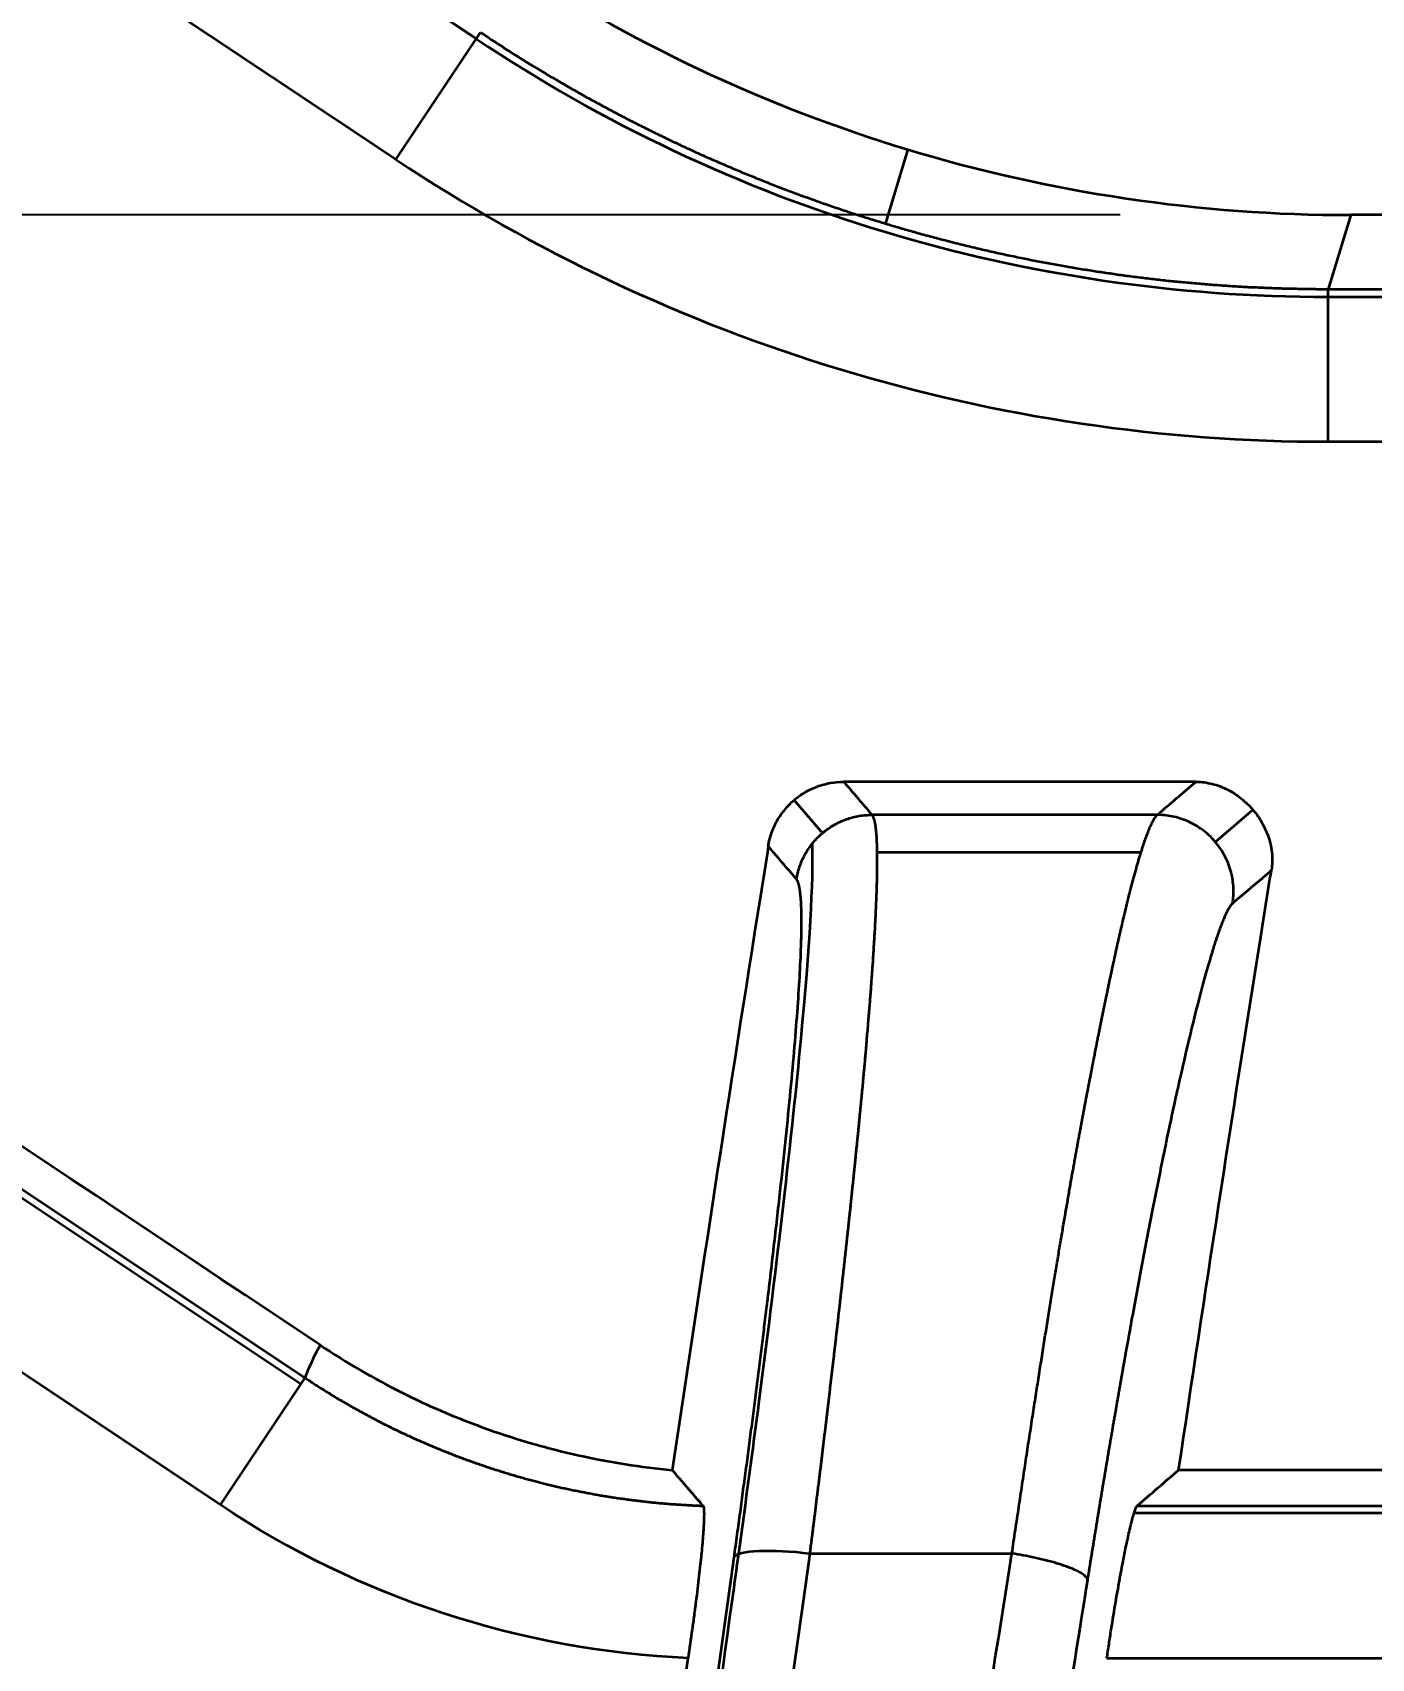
# Model space of a CAD drawing. Header units: millimetres. Extents: x 2599 to 3244, y 1330 to 1895.
# Drawn here: x 2728.3 to 2737.01, y 1638.23 to 1648.81 of the extents above; entities that cross this region are included whole.
import ezdxf

# ---------------------------------------------------------------- set-up
doc = ezdxf.new("R2010")
doc.units = ezdxf.units.MM
doc.layers.add('1', color=7, linetype='Continuous', true_color=0xffffff)
doc.layers.add('dim', color=82, linetype='Continuous', lineweight=9)
doc.styles.get("Standard").update_dxf_attribs({"font": 'arial.ttf'})
doc.dimstyles.new('Standard-3', dxfattribs={"dimscale": 3, "dimtxt": 0.18, "dimasz": 0.18, "dimexe": 0.18, "dimexo": 0.0625, "dimgap": 0.09, "dimtad": 0, "dimtoh": 1, "dimzin": 0, "dimdsep": 46, "dimtxsty": 'Standard', "dimcen": 0.09, "dimadec": 0, "dimazin": 0, "dimtfac": 1, "dimtofl": 0, "dimtmove": 0, "dimatfit": 3, "dimfxl": 0, "dimtolj": 1, "dimtzin": 0, "dimarcsym": 0})

# ---------------------------------------------------------------- blocks, each defined once
blk = doc.blocks.new('*D25')
at = {"layer": 'Defpoints', "color": 0, "transparency": 16777216}
for p in [(2736.871, 1647.626), (2634.209, 1483.442), (2736.871, 1483.442)]:
    blk.add_point(p, dxfattribs=at)
at = {"layer": 'dim', "color": 0, "lineweight": -2, "transparency": 16777216}
for p, q in [((2735.372, 1647.626), (2632.71, 1647.626)), ((2634.209, 1641.626), (2634.209, 1582.256)), ((2634.209, 1489.442), (2634.209, 1548.812)), ((2735.372, 1483.442), (2632.71, 1483.442))]:
    blk.add_line(p, q, dxfattribs=at)
at = {"layer": 'dim', "color": 0, "transparency": 16777216}
for points in [[(2633.209, 1641.626), (2635.209, 1641.626), (2634.209, 1647.626)], [(2633.209, 1489.442), (2635.209, 1489.442), (2634.209, 1483.442)]]:
    blk.add_solid(points, dxfattribs=at)
at = {"layer": 'dim', "color": 0, "transparency": 16777216, "insert": (2634.209, 1565.534), "char_height": 7.5, "attachment_point": 5, "rotation": 90, "bg_fill": 3, "box_fill_scale": 1.1, "bg_fill_color": 256, "bg_fill_true_color": 13158600, "bg_fill_transparency": 0}
blk.add_mtext('\\A1;164.18', dxfattribs=at)
blk = doc.blocks.new('*D15')
at = {"layer": 'Defpoints', "color": 0, "transparency": 16777216}
for p in [(2669.184, 1666.958), (3057.245, 1585.113), (2669.184, 1564.792)]:
    blk.add_point(p, dxfattribs=at)
at = {"layer": 'dim', "color": 0, "lineweight": -2, "transparency": 16777216}
for p, q in [((2669.184, 1566.292), (2669.184, 1668.457)), ((3057.245, 1586.612), (3057.245, 1668.457)), ((2675.184, 1666.958), (2846.152, 1666.958)), ((3051.245, 1666.958), (2880.276, 1666.958))]:
    blk.add_line(p, q, dxfattribs=at)
at = {"layer": 'dim', "color": 0, "transparency": 16777216}
for points in [[(2675.184, 1667.958), (2675.184, 1665.958), (2669.184, 1666.958)], [(3051.245, 1667.958), (3051.245, 1665.958), (3057.245, 1666.958)]]:
    blk.add_solid(points, dxfattribs=at)
at = {"layer": 'dim', "color": 0, "transparency": 16777216, "insert": (2863.214, 1666.958), "char_height": 7.5, "attachment_point": 5, "bg_fill": 3, "box_fill_scale": 1.1, "bg_fill_color": 256, "bg_fill_true_color": 13158600, "bg_fill_transparency": 0}
blk.add_mtext('\\A1;388.06', dxfattribs=at)

msp = doc.modelspace()

# ---------------------------------------------------------------- linework, layer by layer
at = {"layer": '1', "color": 7, "linetype": 'Continuous', "lineweight": 35}
for p, q in [((2731.186, 1648.772), (2721.267, 1655.384)), ((2730.662, 1647.986), (2720.743, 1654.598)), ((2730.662, 1647.986), (2731.213, 1648.813)), ((2733.992, 1648.053), (2733.846, 1647.573)), ((2736.871, 1647.626), (2736.725, 1647.144)), ((2904.982, 1647.626), (2736.871, 1647.626)), ((2736.725, 1647.144), (2741.099, 1647.144)), ((2736.725, 1646.15), (2736.725, 1647.144)), ((2736.725, 1647.094), (2741.113, 1647.094)), ((2719.857, 1646.87), (2730.072, 1640.06)), ((2730.045, 1640.018), (2719.83, 1646.828)), ((2741.149, 1646.15), (2736.725, 1646.15)), ((2729.521, 1639.233), (2719.306, 1646.043)), ((2735.865, 1643.938), (2733.574, 1643.938)), ((2733.252, 1643.819), (2733.436, 1643.604)), ((2735.991, 1643.547), (2736.235, 1643.755)), ((2733.79, 1643.481), (2735.509, 1643.481)), ((2729.521, 1639.233), (2730.072, 1640.06)), ((2741.149, 1639.46), (2735.752, 1639.46)), ((2741.395, 1639.179), (2735.461, 1639.179)), ((2735.483, 1639.228), (2741.381, 1639.228)), ((2741.43, 1638.234), (2735.285, 1638.234))]:
    msp.add_line(p, q, dxfattribs=at)
for centre, major_axis, start_param, end_param in [((2736.879, 1657.59), (-2.888, -9.538), 5.989599, 6.576772), ((2736.718, 1657.058), (-2.888, -9.538), 5.988095, 6.578275), ((2736.734, 1657.111), (-3.177, -10.491), 5.989599, 6.576772)]:
    msp.add_ellipse(centre, major_axis=major_axis, ratio=0.998504, start_param=start_param, end_param=end_param, dxfattribs=at)
for points, knots in [([(2731.213, 1648.813), (2731.227, 1648.804), (2731.254, 1648.786), (2731.295, 1648.759), (2731.336, 1648.732), (2731.378, 1648.705), (2731.419, 1648.679), (2731.461, 1648.653), (2731.502, 1648.627), (2731.544, 1648.601), (2731.586, 1648.576), (2731.628, 1648.55), (2731.67, 1648.525), (2731.713, 1648.501), (2731.755, 1648.476), (2731.798, 1648.451), (2731.84, 1648.427), (2731.883, 1648.403), (2731.926, 1648.379), (2731.969, 1648.356), (2732.012, 1648.332), (2732.056, 1648.309), (2732.099, 1648.286), (2732.143, 1648.263), (2732.186, 1648.241), (2732.23, 1648.219), (2732.274, 1648.196), (2732.318, 1648.175), (2732.362, 1648.153), (2732.406, 1648.131), (2732.45, 1648.11), (2732.495, 1648.089), (2732.539, 1648.068), (2732.584, 1648.048), (2732.628, 1648.027), (2732.673, 1648.007), (2732.718, 1647.987), (2732.763, 1647.968), (2732.808, 1647.948), (2732.853, 1647.929), (2732.899, 1647.91), (2732.944, 1647.891), (2732.989, 1647.873), (2733.035, 1647.854), (2733.08, 1647.836), (2733.126, 1647.818), (2733.172, 1647.801), (2733.218, 1647.783), (2733.264, 1647.766), (2733.31, 1647.749), (2733.356, 1647.732), (2733.402, 1647.716), (2733.449, 1647.699), (2733.495, 1647.683), (2733.542, 1647.667), (2733.588, 1647.652), (2733.635, 1647.636), (2733.681, 1647.621), (2733.728, 1647.606), (2733.775, 1647.592), (2733.822, 1647.577), (2733.869, 1647.563), (2733.916, 1647.549), (2733.963, 1647.535), (2734.01, 1647.522), (2734.058, 1647.508), (2734.105, 1647.495), (2734.152, 1647.483), (2734.2, 1647.47), (2734.247, 1647.458), (2734.295, 1647.445), (2734.342, 1647.434), (2734.39, 1647.422), (2734.438, 1647.41), (2734.486, 1647.399), (2734.534, 1647.388), (2734.581, 1647.378), (2734.629, 1647.367), (2734.677, 1647.357), (2734.726, 1647.347), (2734.774, 1647.337), (2734.822, 1647.328), (2734.87, 1647.318), (2734.918, 1647.309), (2734.967, 1647.301), (2735.015, 1647.292), (2735.063, 1647.284), (2735.112, 1647.276), (2735.16, 1647.268), (2735.209, 1647.26), (2735.257, 1647.253), (2735.306, 1647.246), (2735.354, 1647.239), (2735.403, 1647.232), (2735.452, 1647.226), (2735.501, 1647.219), (2735.549, 1647.214), (2735.598, 1647.208), (2735.647, 1647.202), (2735.696, 1647.197), (2735.744, 1647.192), (2735.793, 1647.188), (2735.842, 1647.183), (2735.891, 1647.179), (2735.94, 1647.175), (2735.989, 1647.171), (2736.038, 1647.168), (2736.087, 1647.164), (2736.136, 1647.161), (2736.185, 1647.158), (2736.234, 1647.156), (2736.283, 1647.154), (2736.332, 1647.152), (2736.381, 1647.15), (2736.43, 1647.148), (2736.479, 1647.147), (2736.529, 1647.146), (2736.578, 1647.145), (2736.627, 1647.144), (2736.676, 1647.144), (2736.709, 1647.144), (2736.725, 1647.144)], [0, 0, 0, 0, 0.008404, 0.016808, 0.025212, 0.033617, 0.042021, 0.050425, 0.058828, 0.067232, 0.075636, 0.08404, 0.092444, 0.100848, 0.109251, 0.117655, 0.126059, 0.134462, 0.142866, 0.15127, 0.159673, 0.168077, 0.17648, 0.184884, 0.193287, 0.20169, 0.210094, 0.218497, 0.2269, 0.235304, 0.243707, 0.25211, 0.260514, 0.268917, 0.27732, 0.285723, 0.294126, 0.302529, 0.310933, 0.319336, 0.327739, 0.336142, 0.344545, 0.352948, 0.361351, 0.369754, 0.378157, 0.38656, 0.394963, 0.403366, 0.411769, 0.420172, 0.428575, 0.436978, 0.445381, 0.453784, 0.462187, 0.47059, 0.478993, 0.487396, 0.495799, 0.504201, 0.512604, 0.521007, 0.52941, 0.537813, 0.546216, 0.554619, 0.563022, 0.571425, 0.579828, 0.588231, 0.596634, 0.605037, 0.61344, 0.621843, 0.630246, 0.638649, 0.647052, 0.655455, 0.663858, 0.672261, 0.680664, 0.689067, 0.697471, 0.705874, 0.714277, 0.72268, 0.731083, 0.739486, 0.74789, 0.756293, 0.764696, 0.7731, 0.781503, 0.789906, 0.79831, 0.806713, 0.815116, 0.82352, 0.831923, 0.840327, 0.84873, 0.857134, 0.865538, 0.873941, 0.882345, 0.890749, 0.899152, 0.907556, 0.91596, 0.924364, 0.932768, 0.941172, 0.949575, 0.957979, 0.966383, 0.974788, 0.983192, 0.991596, 1, 1, 1, 1]), ([(2733.084, 1643.519), (2733.086, 1643.534), (2733.089, 1643.548), (2733.096, 1643.577), (2733.101, 1643.591), (2733.115, 1643.632), (2733.127, 1643.659), (2733.148, 1643.697), (2733.156, 1643.71), (2733.173, 1643.734), (2733.182, 1643.745), (2733.209, 1643.779), (2733.23, 1643.8), (2733.263, 1643.829), (2733.275, 1643.838), (2733.299, 1643.855), (2733.311, 1643.862), (2733.349, 1643.885), (2733.375, 1643.897), (2733.417, 1643.912), (2733.431, 1643.917), (2733.459, 1643.924), (2733.473, 1643.928), (2733.516, 1643.935), (2733.545, 1643.938), (2733.574, 1643.938)], [0, 0, 0, 0, 0.0625, 0.0625, 0.125, 0.125, 0.25, 0.25, 0.3125, 0.3125, 0.375, 0.375, 0.5, 0.5, 0.5625, 0.5625, 0.625, 0.625, 0.75, 0.75, 0.8125, 0.8125, 0.875, 0.875, 1, 1, 1, 1]), ([(2735.865, 1643.938), (2735.883, 1643.938), (2735.901, 1643.937), (2735.936, 1643.932), (2735.971, 1643.925), (2736.004, 1643.915), (2736.038, 1643.902), (2736.054, 1643.895), (2736.101, 1643.871), (2736.131, 1643.852), (2736.172, 1643.819), (2736.185, 1643.807), (2736.211, 1643.782), (2736.223, 1643.769), (2736.258, 1643.729), (2736.278, 1643.7), (2736.304, 1643.653), (2736.312, 1643.637), (2736.326, 1643.605), (2736.339, 1643.572), (2736.348, 1643.538), (2736.355, 1643.503), (2736.358, 1643.485), (2736.362, 1643.432), (2736.361, 1643.397), (2736.355, 1643.362)], [0, 0, 0, 0, 0.0625, 0.0625, 0.125, 0.1875, 0.1875, 0.25, 0.25, 0.375, 0.375, 0.4375, 0.4375, 0.5, 0.5, 0.625, 0.625, 0.6875, 0.6875, 0.75, 0.8125, 0.8125, 0.875, 0.875, 1, 1, 1, 1]), ([(2733.758, 1643.723), (2733.759, 1643.721), (2733.761, 1643.718), (2733.764, 1643.713), (2733.766, 1643.706), (2733.769, 1643.699), (2733.771, 1643.691), (2733.774, 1643.681), (2733.776, 1643.671), (2733.778, 1643.66), (2733.78, 1643.647), (2733.781, 1643.634), (2733.783, 1643.62), (2733.784, 1643.605), (2733.786, 1643.588), (2733.787, 1643.571), (2733.788, 1643.553), (2733.789, 1643.534), (2733.789, 1643.514), (2733.79, 1643.493), (2733.79, 1643.471), (2733.79, 1643.448), (2733.79, 1643.424), (2733.79, 1643.399), (2733.79, 1643.373), (2733.79, 1643.346), (2733.789, 1643.318), (2733.789, 1643.289), (2733.788, 1643.259), (2733.787, 1643.228), (2733.786, 1643.197), (2733.784, 1643.164), (2733.783, 1643.13), (2733.781, 1643.096), (2733.78, 1643.06), (2733.778, 1643.024), (2733.776, 1642.986), (2733.774, 1642.948), (2733.771, 1642.909), (2733.769, 1642.869), (2733.766, 1642.828), (2733.764, 1642.786), (2733.761, 1642.743), (2733.758, 1642.7), (2733.754, 1642.655), (2733.751, 1642.61), (2733.748, 1642.563), (2733.744, 1642.516), (2733.74, 1642.468), (2733.736, 1642.419), (2733.732, 1642.37), (2733.728, 1642.319), (2733.724, 1642.277), (2733.722, 1642.246), (2733.72, 1642.224), (2733.718, 1642.202), (2733.716, 1642.179), (2733.714, 1642.157), (2733.712, 1642.134), (2733.71, 1642.111), (2733.708, 1642.088), (2733.706, 1642.065), (2733.703, 1642.041), (2733.701, 1642.018), (2733.699, 1641.994), (2733.697, 1641.97), (2733.695, 1641.946), (2733.692, 1641.921), (2733.69, 1641.897), (2733.688, 1641.872), (2733.685, 1641.847), (2733.683, 1641.822), (2733.68, 1641.797), (2733.678, 1641.771), (2733.675, 1641.746), (2733.673, 1641.72), (2733.67, 1641.694), (2733.668, 1641.667), (2733.665, 1641.641), (2733.662, 1641.614), (2733.66, 1641.588), (2733.657, 1641.561), (2733.654, 1641.533), (2733.651, 1641.506), (2733.649, 1641.479), (2733.646, 1641.451), (2733.643, 1641.423), (2733.64, 1641.395), (2733.637, 1641.366), (2733.634, 1641.338), (2733.631, 1641.309), (2733.628, 1641.281), (2733.625, 1641.251), (2733.622, 1641.222), (2733.619, 1641.193), (2733.616, 1641.163), (2733.613, 1641.134), (2733.609, 1641.104), (2733.606, 1641.074), (2733.603, 1641.043), (2733.6, 1641.013), (2733.596, 1640.982), (2733.593, 1640.951), (2733.59, 1640.92), (2733.586, 1640.889), (2733.583, 1640.858), (2733.579, 1640.826), (2733.576, 1640.794), (2733.572, 1640.762), (2733.569, 1640.73), (2733.565, 1640.698), (2733.562, 1640.666), (2733.558, 1640.633), (2733.554, 1640.6), (2733.551, 1640.567), (2733.547, 1640.534), (2733.543, 1640.501), (2733.539, 1640.467), (2733.536, 1640.434), (2733.532, 1640.4), (2733.528, 1640.366), (2733.524, 1640.332), (2733.52, 1640.297), (2733.516, 1640.263), (2733.512, 1640.228), (2733.508, 1640.193), (2733.504, 1640.158), (2733.5, 1640.123), (2733.496, 1640.088), (2733.491, 1640.052), (2733.487, 1640.016), (2733.483, 1639.981), (2733.479, 1639.945), (2733.475, 1639.908), (2733.47, 1639.872), (2733.466, 1639.836), (2733.462, 1639.799), (2733.457, 1639.762), (2733.453, 1639.725), (2733.448, 1639.688), (2733.444, 1639.651), (2733.439, 1639.614), (2733.435, 1639.576), (2733.43, 1639.538), (2733.426, 1639.501), (2733.421, 1639.463), (2733.416, 1639.425), (2733.412, 1639.386), (2733.407, 1639.348), (2733.402, 1639.309), (2733.397, 1639.271), (2733.393, 1639.232), (2733.388, 1639.193), (2733.383, 1639.154), (2733.378, 1639.115), (2733.373, 1639.075), (2733.368, 1639.036), (2733.363, 1638.996), (2733.358, 1638.957), (2733.355, 1638.93), (2733.353, 1638.917)], [0, 0, 0, 0, 0.009629, 0.019265, 0.028907, 0.038555, 0.04821, 0.057871, 0.067539, 0.077213, 0.086894, 0.096582, 0.106276, 0.115977, 0.125684, 0.135398, 0.145118, 0.154845, 0.164579, 0.17432, 0.184068, 0.193822, 0.203583, 0.213352, 0.223127, 0.23291, 0.2427, 0.252497, 0.262302, 0.272114, 0.281934, 0.291761, 0.301596, 0.311438, 0.321288, 0.331145, 0.341011, 0.350883, 0.360764, 0.370652, 0.380548, 0.390451, 0.400362, 0.41028, 0.420207, 0.430141, 0.440082, 0.450032, 0.459989, 0.469954, 0.479927, 0.489908, 0.499897, 0.504077, 0.508267, 0.512465, 0.516673, 0.520891, 0.525117, 0.529353, 0.533598, 0.537853, 0.542116, 0.546389, 0.550671, 0.554963, 0.559264, 0.563574, 0.567893, 0.572222, 0.57656, 0.580907, 0.585263, 0.589629, 0.594004, 0.598389, 0.602783, 0.607186, 0.611598, 0.61602, 0.620451, 0.624891, 0.629341, 0.6338, 0.638268, 0.642746, 0.647232, 0.651728, 0.656234, 0.660749, 0.665273, 0.669806, 0.674349, 0.6789, 0.683462, 0.688032, 0.692612, 0.697201, 0.701799, 0.706407, 0.711024, 0.71565, 0.720286, 0.724931, 0.729585, 0.734248, 0.738921, 0.743603, 0.748295, 0.752995, 0.757705, 0.762425, 0.767153, 0.771891, 0.776638, 0.781395, 0.786161, 0.790936, 0.795721, 0.800515, 0.805319, 0.810132, 0.814954, 0.819786, 0.824627, 0.829477, 0.834337, 0.839206, 0.844085, 0.848973, 0.853871, 0.858778, 0.863694, 0.86862, 0.873555, 0.8785, 0.883454, 0.888418, 0.893391, 0.898373, 0.903365, 0.908367, 0.913377, 0.918397, 0.923427, 0.928466, 0.933514, 0.938572, 0.943639, 0.948716, 0.953802, 0.958898, 0.964002, 0.969117, 0.97424, 0.979374, 0.984516, 0.989668, 0.994829, 1, 1, 1, 1]), ([(2734.668, 1638.917), (2734.672, 1638.942), (2734.679, 1638.994), (2734.69, 1639.07), (2734.702, 1639.145), (2734.713, 1639.219), (2734.724, 1639.292), (2734.735, 1639.365), (2734.746, 1639.436), (2734.756, 1639.507), (2734.767, 1639.577), (2734.777, 1639.645), (2734.788, 1639.713), (2734.798, 1639.78), (2734.808, 1639.846), (2734.818, 1639.911), (2734.828, 1639.974), (2734.838, 1640.038), (2734.848, 1640.1), (2734.857, 1640.161), (2734.867, 1640.221), (2734.876, 1640.28), (2734.885, 1640.338), (2734.895, 1640.396), (2734.904, 1640.452), (2734.913, 1640.508), (2734.921, 1640.562), (2734.93, 1640.616), (2734.939, 1640.669), (2734.947, 1640.721), (2734.956, 1640.772), (2734.964, 1640.822), (2734.972, 1640.871), (2734.98, 1640.919), (2734.988, 1640.967), (2734.996, 1641.013), (2735.004, 1641.059), (2735.012, 1641.103), (2735.019, 1641.147), (2735.027, 1641.191), (2735.034, 1641.233), (2735.041, 1641.274), (2735.048, 1641.315), (2735.055, 1641.355), (2735.062, 1641.394), (2735.069, 1641.432), (2735.076, 1641.469), (2735.082, 1641.506), (2735.089, 1641.542), (2735.095, 1641.577), (2735.101, 1641.611), (2735.108, 1641.645), (2735.114, 1641.677), (2735.12, 1641.71), (2735.125, 1641.741), (2735.131, 1641.772), (2735.137, 1641.801), (2735.142, 1641.831), (2735.148, 1641.859), (2735.153, 1641.887), (2735.158, 1641.914), (2735.163, 1641.941), (2735.168, 1641.967), (2735.173, 1641.992), (2735.178, 1642.016), (2735.182, 1642.04), (2735.187, 1642.064), (2735.191, 1642.086), (2735.196, 1642.108), (2735.2, 1642.13), (2735.204, 1642.151), (2735.208, 1642.171), (2735.212, 1642.19), (2735.216, 1642.21), (2735.219, 1642.228), (2735.223, 1642.246), (2735.227, 1642.268), (2735.232, 1642.294), (2735.238, 1642.323), (2735.244, 1642.353), (2735.25, 1642.382), (2735.256, 1642.411), (2735.261, 1642.439), (2735.267, 1642.467), (2735.273, 1642.495), (2735.279, 1642.523), (2735.284, 1642.55), (2735.29, 1642.576), (2735.295, 1642.603), (2735.301, 1642.629), (2735.306, 1642.655), (2735.312, 1642.68), (2735.317, 1642.705), (2735.322, 1642.73), (2735.328, 1642.755), (2735.333, 1642.779), (2735.338, 1642.802), (2735.343, 1642.826), (2735.348, 1642.849), (2735.353, 1642.872), (2735.358, 1642.894), (2735.363, 1642.916), (2735.368, 1642.938), (2735.373, 1642.96), (2735.378, 1642.981), (2735.383, 1643.002), (2735.388, 1643.022), (2735.392, 1643.043), (2735.397, 1643.062), (2735.402, 1643.082), (2735.406, 1643.101), (2735.411, 1643.12), (2735.416, 1643.139), (2735.42, 1643.157), (2735.425, 1643.175), (2735.429, 1643.193), (2735.433, 1643.21), (2735.438, 1643.227), (2735.442, 1643.244), (2735.446, 1643.261), (2735.45, 1643.277), (2735.455, 1643.292), (2735.459, 1643.308), (2735.463, 1643.323), (2735.467, 1643.338), (2735.471, 1643.353), (2735.475, 1643.367), (2735.479, 1643.381), (2735.483, 1643.395), (2735.486, 1643.408), (2735.49, 1643.421), (2735.494, 1643.434), (2735.498, 1643.446), (2735.501, 1643.459), (2735.505, 1643.47), (2735.509, 1643.482), (2735.512, 1643.493), (2735.516, 1643.504), (2735.519, 1643.515), (2735.523, 1643.526), (2735.526, 1643.536), (2735.529, 1643.546), (2735.533, 1643.555), (2735.536, 1643.565), (2735.539, 1643.574), (2735.542, 1643.583), (2735.545, 1643.591), (2735.549, 1643.599), (2735.552, 1643.607), (2735.555, 1643.615), (2735.558, 1643.623), (2735.561, 1643.63), (2735.563, 1643.637), (2735.566, 1643.643), (2735.569, 1643.65), (2735.572, 1643.656), (2735.575, 1643.662), (2735.577, 1643.667), (2735.58, 1643.673), (2735.583, 1643.678), (2735.585, 1643.683), (2735.588, 1643.687), (2735.59, 1643.692), (2735.593, 1643.696), (2735.595, 1643.7), (2735.597, 1643.704), (2735.6, 1643.707), (2735.602, 1643.71), (2735.604, 1643.713), (2735.606, 1643.716), (2735.609, 1643.718), (2735.611, 1643.721), (2735.612, 1643.722), (2735.613, 1643.723)], [0, 0, 0, 0, 0.009975, 0.01986, 0.029656, 0.039363, 0.04898, 0.058507, 0.067945, 0.077293, 0.086552, 0.095721, 0.1048, 0.11379, 0.12269, 0.1315, 0.140221, 0.148852, 0.157393, 0.165845, 0.174207, 0.182479, 0.190662, 0.198755, 0.206758, 0.214672, 0.222497, 0.230232, 0.237877, 0.245433, 0.252899, 0.260276, 0.267564, 0.274762, 0.281871, 0.28889, 0.29582, 0.30266, 0.309411, 0.316072, 0.322644, 0.329126, 0.335519, 0.341822, 0.348036, 0.35416, 0.360194, 0.366139, 0.371995, 0.377761, 0.383437, 0.389024, 0.394521, 0.399929, 0.405247, 0.410475, 0.415614, 0.420663, 0.425623, 0.430493, 0.435273, 0.439964, 0.444565, 0.449077, 0.453499, 0.457832, 0.462075, 0.466228, 0.470292, 0.474266, 0.478151, 0.481946, 0.485652, 0.489268, 0.492795, 0.496232, 0.499579, 0.505417, 0.511241, 0.517052, 0.52285, 0.528635, 0.534406, 0.540165, 0.54591, 0.551642, 0.557361, 0.563066, 0.568759, 0.574438, 0.580104, 0.585757, 0.591397, 0.597024, 0.602637, 0.608237, 0.613825, 0.619399, 0.624959, 0.630507, 0.636041, 0.641563, 0.647071, 0.652565, 0.658047, 0.663515, 0.668971, 0.674413, 0.679842, 0.685257, 0.69066, 0.696049, 0.701425, 0.706788, 0.712137, 0.717474, 0.722797, 0.728107, 0.733404, 0.738687, 0.743957, 0.749215, 0.754459, 0.75969, 0.764907, 0.770112, 0.775303, 0.780481, 0.785646, 0.790798, 0.795937, 0.801063, 0.806176, 0.811275, 0.816362, 0.821436, 0.826496, 0.831543, 0.836578, 0.841599, 0.846607, 0.851602, 0.856585, 0.861554, 0.86651, 0.871453, 0.876383, 0.8813, 0.886204, 0.891095, 0.895973, 0.900839, 0.905691, 0.91053, 0.915356, 0.920169, 0.924969, 0.929755, 0.934529, 0.93929, 0.944038, 0.948773, 0.953495, 0.958204, 0.9629, 0.967583, 0.972253, 0.97691, 0.981554, 0.986185, 0.990803, 0.995408, 1, 1, 1, 1]), ([(2733.084, 1643.519), (2733.067, 1643.411), (2732.847, 1642.034), (2732.642, 1640.683), (2732.459, 1639.46)], [0, 0, 0, 0, 0.078622, 1, 1, 1, 1]), ([(2733.368, 1643.534), (2733.377, 1643.3), (2733.351, 1642.861), (2733.235, 1641.631), (2733.14, 1640.814), (2732.981, 1639.586), (2732.936, 1639.252), (2732.889, 1638.914)], [0, 0, 0, 0, 0.407747, 0.407747, 0.84437, 0.84437, 1, 1, 1, 1]), ([(2733.267, 1643.304), (2733.252, 1643.322), (2733.238, 1643.339), (2733.176, 1643.411), (2733.13, 1643.465), (2733.084, 1643.519)], [0, 0, 0, 0, 0.242133, 0.242133, 1, 1, 1, 1]), ([(2732.862, 1638.893), (2732.865, 1638.918), (2732.872, 1638.967), (2732.882, 1639.041), (2732.892, 1639.114), (2732.902, 1639.187), (2732.912, 1639.26), (2732.921, 1639.332), (2732.931, 1639.404), (2732.941, 1639.476), (2732.95, 1639.547), (2732.959, 1639.618), (2732.969, 1639.689), (2732.978, 1639.759), (2732.987, 1639.829), (2732.996, 1639.898), (2733.005, 1639.967), (2733.014, 1640.036), (2733.022, 1640.105), (2733.031, 1640.173), (2733.039, 1640.241), (2733.048, 1640.308), (2733.056, 1640.376), (2733.064, 1640.442), (2733.072, 1640.509), (2733.094, 1640.684), (2733.126, 1640.961), (2733.167, 1641.322), (2733.203, 1641.66), (2733.233, 1641.971), (2733.259, 1642.254), (2733.278, 1642.507), (2733.292, 1642.728), (2733.297, 1642.858), (2733.299, 1642.924), (2733.299, 1642.936), (2733.299, 1642.949), (2733.299, 1642.961), (2733.3, 1642.973), (2733.3, 1642.985), (2733.3, 1642.997), (2733.3, 1643.008), (2733.3, 1643.019), (2733.3, 1643.03), (2733.3, 1643.041), (2733.3, 1643.052), (2733.3, 1643.062), (2733.3, 1643.072), (2733.3, 1643.082), (2733.299, 1643.092), (2733.299, 1643.101), (2733.299, 1643.111), (2733.299, 1643.12), (2733.298, 1643.129), (2733.298, 1643.137), (2733.298, 1643.146), (2733.297, 1643.154), (2733.297, 1643.162), (2733.296, 1643.17), (2733.296, 1643.178), (2733.295, 1643.185), (2733.294, 1643.192), (2733.294, 1643.199), (2733.293, 1643.206), (2733.292, 1643.213), (2733.291, 1643.219), (2733.291, 1643.225), (2733.29, 1643.231), (2733.289, 1643.237), (2733.288, 1643.242), (2733.287, 1643.248), (2733.286, 1643.253), (2733.285, 1643.258), (2733.284, 1643.262), (2733.283, 1643.267), (2733.282, 1643.271), (2733.281, 1643.275), (2733.279, 1643.279), (2733.278, 1643.283), (2733.277, 1643.286), (2733.276, 1643.289), (2733.274, 1643.292), (2733.273, 1643.295), (2733.272, 1643.298), (2733.27, 1643.3), (2733.269, 1643.302), (2733.268, 1643.303), (2733.267, 1643.304)], [0, 0, 0, 0, 0.010483, 0.020948, 0.031395, 0.041828, 0.052247, 0.062655, 0.073053, 0.083444, 0.093828, 0.104209, 0.114588, 0.124966, 0.135346, 0.145729, 0.156118, 0.166514, 0.17692, 0.187336, 0.197765, 0.208209, 0.218669, 0.229148, 0.239647, 0.250168, 0.312988, 0.375314, 0.437551, 0.500112, 0.562513, 0.624676, 0.687028, 0.750001, 0.754767, 0.759527, 0.764283, 0.769034, 0.773781, 0.778523, 0.783262, 0.787996, 0.792726, 0.797453, 0.802177, 0.806897, 0.811614, 0.816329, 0.821041, 0.82575, 0.830457, 0.835162, 0.839865, 0.844566, 0.849266, 0.853965, 0.858662, 0.863359, 0.868054, 0.872749, 0.877444, 0.882139, 0.886833, 0.891528, 0.896223, 0.900918, 0.905615, 0.910312, 0.915011, 0.919711, 0.924412, 0.929115, 0.93382, 0.938528, 0.943237, 0.947949, 0.952664, 0.957381, 0.962102, 0.966826, 0.971553, 0.976284, 0.981019, 0.985758, 0.990501, 0.995248, 1, 1, 1, 1]), ([(2735.752, 1639.46), (2735.922, 1640.598), (2736.12, 1641.895), (2736.331, 1643.213), (2736.355, 1643.362)], [0, 0, 0, 0, 0.887664, 1, 1, 1, 1]), ([(2736.355, 1643.362), (2736.335, 1643.344), (2736.315, 1643.327), (2736.231, 1643.256), (2736.167, 1643.202), (2736.103, 1643.147)], [0, 0, 0, 0, 0.241917, 0.241917, 1, 1, 1, 1]), ([(2736.103, 1643.147), (2736.102, 1643.146), (2736.099, 1643.143), (2736.094, 1643.138), (2736.09, 1643.132), (2736.085, 1643.125), (2736.08, 1643.118), (2736.075, 1643.109), (2736.07, 1643.1), (2736.064, 1643.089), (2736.059, 1643.078), (2736.053, 1643.066), (2736.048, 1643.053), (2736.042, 1643.039), (2736.036, 1643.024), (2736.03, 1643.009), (2736.024, 1642.992), (2736.017, 1642.975), (2736.011, 1642.957), (2736.004, 1642.937), (2735.997, 1642.917), (2735.99, 1642.896), (2735.983, 1642.875), (2735.976, 1642.852), (2735.969, 1642.828), (2735.962, 1642.804), (2735.954, 1642.778), (2735.932, 1642.705), (2735.895, 1642.57), (2735.839, 1642.349), (2735.78, 1642.098), (2735.717, 1641.816), (2735.652, 1641.507), (2735.585, 1641.171), (2735.515, 1640.812), (2735.466, 1640.548), (2735.439, 1640.397), (2735.434, 1640.367), (2735.428, 1640.337), (2735.423, 1640.307), (2735.417, 1640.277), (2735.412, 1640.247), (2735.406, 1640.217), (2735.401, 1640.186), (2735.396, 1640.156), (2735.39, 1640.125), (2735.385, 1640.095), (2735.379, 1640.064), (2735.374, 1640.033), (2735.369, 1640.003), (2735.363, 1639.972), (2735.358, 1639.941), (2735.352, 1639.91), (2735.347, 1639.879), (2735.342, 1639.847), (2735.336, 1639.816), (2735.331, 1639.785), (2735.325, 1639.754), (2735.32, 1639.722), (2735.315, 1639.691), (2735.309, 1639.659), (2735.304, 1639.628), (2735.298, 1639.596), (2735.293, 1639.564), (2735.288, 1639.532), (2735.282, 1639.5), (2735.277, 1639.468), (2735.272, 1639.436), (2735.266, 1639.404), (2735.261, 1639.372), (2735.255, 1639.34), (2735.25, 1639.307), (2735.245, 1639.275), (2735.239, 1639.243), (2735.234, 1639.21), (2735.229, 1639.177), (2735.223, 1639.145), (2735.218, 1639.112), (2735.213, 1639.079), (2735.207, 1639.046), (2735.202, 1639.013), (2735.197, 1638.98), (2735.191, 1638.947), (2735.186, 1638.914), (2735.18, 1638.881), (2735.175, 1638.848), (2735.17, 1638.814), (2735.164, 1638.781), (2735.161, 1638.759), (2735.159, 1638.747)], [0, 0, 0, 0, 0.00965, 0.019286, 0.028909, 0.038521, 0.048124, 0.057719, 0.067307, 0.076891, 0.086472, 0.096051, 0.105631, 0.115212, 0.124797, 0.134387, 0.143983, 0.153588, 0.163202, 0.172828, 0.182467, 0.192121, 0.20179, 0.211477, 0.221183, 0.23091, 0.240659, 0.250431, 0.313525, 0.375941, 0.438097, 0.500408, 0.562833, 0.624961, 0.687193, 0.749922, 0.754701, 0.759475, 0.764243, 0.769007, 0.773766, 0.77852, 0.78327, 0.788016, 0.792757, 0.797495, 0.802229, 0.80696, 0.811687, 0.816411, 0.821132, 0.82585, 0.830565, 0.835278, 0.839989, 0.844698, 0.849404, 0.854109, 0.858812, 0.863513, 0.868214, 0.872913, 0.877611, 0.882308, 0.887005, 0.891702, 0.896398, 0.901094, 0.90579, 0.910486, 0.915183, 0.919881, 0.924579, 0.929278, 0.933979, 0.93868, 0.943384, 0.948088, 0.952795, 0.957504, 0.962215, 0.966928, 0.971644, 0.976362, 0.981083, 0.985807, 0.990535, 0.995266, 1, 1, 1, 1]), ([(2730.171, 1640.273), (2730.342, 1640.159), (2730.518, 1640.056), (2730.792, 1639.919), (2730.884, 1639.876), (2731.025, 1639.816), (2731.073, 1639.797), (2731.168, 1639.76), (2731.216, 1639.742), (2731.36, 1639.69), (2731.506, 1639.644), (2731.655, 1639.604), (2731.754, 1639.578), (2731.804, 1639.567), (2732.053, 1639.511), (2732.255, 1639.479), (2732.459, 1639.46)], [0, 0, 0, 0, 0.25, 0.25, 0.375, 0.375, 0.4375, 0.4375, 0.5, 0.5, 0.625, 0.6875, 0.6875, 0.75, 0.75, 1, 1, 1, 1]), ([(2730.072, 1640.06), (2730.082, 1640.053), (2730.102, 1640.04), (2730.133, 1640.02), (2730.163, 1640), (2730.194, 1639.981), (2730.224, 1639.962), (2730.255, 1639.943), (2730.286, 1639.924), (2730.318, 1639.906), (2730.349, 1639.888), (2730.381, 1639.87), (2730.413, 1639.852), (2730.444, 1639.834), (2730.477, 1639.817), (2730.509, 1639.8), (2730.541, 1639.783), (2730.574, 1639.766), (2730.606, 1639.749), (2730.639, 1639.733), (2730.672, 1639.717), (2730.705, 1639.701), (2730.739, 1639.686), (2730.772, 1639.67), (2730.805, 1639.655), (2730.839, 1639.641), (2730.873, 1639.626), (2730.907, 1639.612), (2730.941, 1639.597), (2730.975, 1639.584), (2731.009, 1639.57), (2731.043, 1639.557), (2731.078, 1639.543), (2731.113, 1639.531), (2731.147, 1639.518), (2731.182, 1639.506), (2731.217, 1639.494), (2731.252, 1639.482), (2731.287, 1639.47), (2731.322, 1639.459), (2731.357, 1639.448), (2731.393, 1639.437), (2731.428, 1639.426), (2731.464, 1639.416), (2731.499, 1639.406), (2731.535, 1639.396), (2731.571, 1639.387), (2731.606, 1639.378), (2731.642, 1639.369), (2731.678, 1639.36), (2731.714, 1639.352), (2731.75, 1639.343), (2731.786, 1639.336), (2731.822, 1639.328), (2731.858, 1639.321), (2731.895, 1639.314), (2731.931, 1639.307), (2731.967, 1639.3), (2732.004, 1639.294), (2732.04, 1639.288), (2732.076, 1639.282), (2732.113, 1639.277), (2732.149, 1639.272), (2732.186, 1639.267), (2732.222, 1639.262), (2732.258, 1639.258), (2732.295, 1639.254), (2732.331, 1639.25), (2732.368, 1639.246), (2732.404, 1639.243), (2732.441, 1639.24), (2732.477, 1639.237), (2732.514, 1639.235), (2732.55, 1639.233), (2732.587, 1639.231), (2732.623, 1639.229), (2732.647, 1639.228), (2732.659, 1639.228)], [0, 0, 0, 0, 0.013098, 0.026211, 0.039339, 0.052482, 0.065639, 0.078809, 0.091993, 0.10519, 0.1184, 0.131622, 0.144856, 0.158102, 0.17136, 0.184628, 0.197907, 0.211196, 0.224496, 0.237804, 0.251123, 0.264449, 0.277785, 0.291128, 0.304479, 0.317838, 0.331204, 0.344576, 0.357954, 0.371339, 0.384728, 0.398123, 0.411523, 0.424927, 0.438335, 0.451746, 0.465161, 0.478579, 0.491999, 0.505421, 0.518845, 0.53227, 0.545696, 0.559123, 0.572549, 0.585976, 0.599402, 0.612827, 0.62625, 0.639672, 0.653091, 0.666508, 0.679922, 0.693333, 0.70674, 0.720143, 0.733542, 0.746935, 0.760324, 0.773707, 0.787084, 0.800454, 0.813818, 0.827175, 0.840524, 0.853866, 0.867199, 0.880524, 0.893839, 0.907146, 0.920443, 0.933729, 0.947006, 0.960271, 0.973526, 0.986769, 1, 1, 1, 1]), ([(2732.659, 1639.228), (2732.661, 1639.226), (2732.663, 1639.222), (2732.664, 1639.213), (2732.665, 1639.207), (2732.665, 1639.204), (2732.666, 1639.185), (2732.666, 1639.164), (2732.665, 1639.124), (2732.664, 1639.11), (2732.663, 1639.086), (2732.662, 1639.078), (2732.661, 1639.06), (2732.661, 1639.052), (2732.657, 1639.006), (2732.654, 1638.964), (2732.648, 1638.908), (2732.647, 1638.896), (2732.644, 1638.872), (2732.643, 1638.86), (2732.639, 1638.822), (2732.636, 1638.797), (2732.627, 1638.718), (2732.62, 1638.662), (2732.609, 1638.574), (2732.605, 1638.544), (2732.597, 1638.484), (2732.593, 1638.454), (2732.58, 1638.362), (2732.571, 1638.3), (2732.562, 1638.237)], [0, 0, 0, 0, 0.0625, 0.09375, 0.09375, 0.125, 0.125, 0.25, 0.25, 0.3125, 0.3125, 0.34375, 0.34375, 0.375, 0.375, 0.5, 0.5, 0.53125, 0.53125, 0.5625, 0.5625, 0.625, 0.625, 0.75, 0.75, 0.8125, 0.8125, 0.875, 0.875, 1, 1, 1, 1]), ([(2735.285, 1638.234), (2735.29, 1638.266), (2735.297, 1638.313), (2735.304, 1638.36), (2735.309, 1638.392), (2735.311, 1638.407), (2735.324, 1638.485), (2735.333, 1638.545), (2735.348, 1638.632), (2735.353, 1638.66), (2735.361, 1638.702), (2735.363, 1638.716), (2735.368, 1638.743), (2735.37, 1638.757), (2735.382, 1638.823), (2735.392, 1638.872), (2735.405, 1638.941), (2735.41, 1638.963), (2735.419, 1639.004), (2735.423, 1639.024), (2735.435, 1639.079), (2735.443, 1639.111), (2735.453, 1639.15), (2735.457, 1639.162), (2735.463, 1639.183), (2735.466, 1639.192), (2735.474, 1639.215), (2735.479, 1639.225), (2735.483, 1639.228)], [0, 0, 0, 0, 0.0625, 0.09375, 0.09375, 0.125, 0.125, 0.25, 0.25, 0.3125, 0.3125, 0.34375, 0.34375, 0.375, 0.375, 0.5, 0.5, 0.5625, 0.5625, 0.625, 0.625, 0.75, 0.75, 0.8125, 0.8125, 0.875, 0.875, 1, 1, 1, 1]), ([(2714.155, 1565.534), (2714.155, 1566.293), (2714.19, 1567.808), (2714.333, 1570.079), (2714.551, 1572.35), (2714.829, 1574.625), (2715.152, 1576.908), (2715.385, 1578.437), (2715.562, 1579.588), (2715.622, 1579.972), (2715.741, 1580.742), (2715.801, 1581.127), (2715.983, 1582.286), (2716.106, 1583.061), (2716.488, 1585.392), (2716.759, 1586.956), (2717.216, 1589.314), (2717.376, 1590.103), (2717.632, 1591.287), (2717.72, 1591.683), (2717.902, 1592.474), (2717.996, 1592.871), (2718.481, 1594.853), (2718.92, 1596.443), (2719.678, 1598.817), (2720.217, 1600.395), (2720.833, 1601.96), (2721.162, 1602.737), (2721.162, 1602.737), (2721.162, 1602.737), (2721.162, 1602.738), (2721.163, 1602.74), (2721.164, 1602.743), (2721.167, 1602.749), (2721.173, 1602.762), (2721.184, 1602.788), (2721.206, 1602.84), (2721.25, 1602.943), (2721.338, 1603.149), (2721.415, 1603.325), (2721.57, 1603.676), (2721.675, 1603.908), (2721.995, 1604.6), (2722.432, 1605.512), (2723.109, 1606.846), (2723.793, 1608.147), (2724.246, 1608.993), (2724.694, 1609.827), (2724.916, 1610.239), (2725.35, 1611.053), (2725.777, 1611.859), (2726.388, 1613.043), (2726.771, 1613.821), (2727.14, 1614.594), (2727.318, 1614.978), (2727.829, 1616.125), (2728.139, 1616.883), (2728.709, 1618.388), (2728.969, 1619.134), (2729.447, 1620.617), (2729.666, 1621.353), (2730.068, 1622.817), (2730.252, 1623.545), (2730.594, 1624.992), (2730.751, 1625.711), (2731.044, 1627.144), (2731.18, 1627.856), (2731.436, 1629.275), (2731.556, 1629.981), (2731.784, 1631.385), (2731.892, 1632.084), (2732.101, 1633.472), (2732.201, 1634.162), (2732.396, 1635.531), (2732.491, 1636.211), (2732.678, 1637.561), (2732.77, 1638.23), (2732.862, 1638.893)], [0, 0, 0, 0, 0.03125, 0.0625, 0.09375, 0.125, 0.15625, 0.1875, 0.1875, 0.203125, 0.203125, 0.21875, 0.21875, 0.25, 0.25, 0.3125, 0.3125, 0.34375, 0.34375, 0.359375, 0.359375, 0.375, 0.375, 0.4375, 0.4375, 0.46875, 0.5, 0.5, 0.500008, 0.500008, 0.500015, 0.500031, 0.500061, 0.500122, 0.500244, 0.500488, 0.500977, 0.501953, 0.503906, 0.507812, 0.507812, 0.515625, 0.515625, 0.53125, 0.546875, 0.5625, 0.578125, 0.578125, 0.59375, 0.59375, 0.609375, 0.625, 0.640625, 0.640625, 0.65625, 0.65625, 0.6875, 0.6875, 0.71875, 0.71875, 0.75, 0.75, 0.78125, 0.78125, 0.8125, 0.8125, 0.84375, 0.84375, 0.875, 0.875, 0.90625, 0.90625, 0.9375, 0.9375, 0.96875, 0.96875, 1, 1, 1, 1]), ([(2732.889, 1638.914), (2732.879, 1638.84), (2732.869, 1638.766), (2732.554, 1636.491), (2732.254, 1634.285), (2731.24, 1627.678), (2730.415, 1623.288), (2728.214, 1616.877), (2727.293, 1614.771), (2725.175, 1610.621), (2724.022, 1608.574), (2721.898, 1604.421), (2720.954, 1602.306), (2719.386, 1597.972), (2718.737, 1595.761), (2717.069, 1589.034), (2716.336, 1584.424), (2714.906, 1575.178), (2714.214, 1570.543), (2714.18, 1565.771), (2714.18, 1565.653), (2714.18, 1565.534)], [0, 0, 0, 0, 0.003017, 0.003017, 0.093234, 0.093234, 0.273669, 0.273669, 0.363886, 0.363886, 0.454104, 0.454104, 0.544321, 0.544321, 0.634539, 0.634539, 0.814973, 0.814973, 0.995408, 0.995408, 1, 1, 1, 1]), ([(2733.353, 1638.917), (2733.191, 1637.747), (2733.041, 1636.672), (2732.764, 1634.712), (2732.636, 1633.827), (2732.404, 1632.248), (2732.195, 1630.86), (2732.032, 1629.855), (2731.962, 1629.448), (2731.962, 1629.448), (2731.962, 1629.448), (2731.962, 1629.448), (2731.962, 1629.447), (2731.962, 1629.446), (2731.962, 1629.445), (2731.961, 1629.442), (2731.96, 1629.436), (2731.958, 1629.424), (2731.954, 1629.4), (2731.946, 1629.352), (2731.929, 1629.255), (2731.895, 1629.064), (2731.828, 1628.682), (2731.69, 1627.928), (2731.568, 1627.298), (2731.319, 1626.057), (2731.147, 1625.257), (2730.607, 1622.94), (2730.22, 1621.505), (2729.805, 1620.181), (2729.805, 1620.18), (2729.805, 1620.179), (2729.804, 1620.178), (2729.804, 1620.176), (2729.802, 1620.171), (2729.799, 1620.161), (2729.793, 1620.14), (2729.78, 1620.1), (2729.754, 1620.019), (2729.703, 1619.857), (2729.598, 1619.533), (2729.381, 1618.886), (2728.922, 1617.594), (2727.897, 1615.019), (2726.838, 1612.829), (2726.052, 1611.377), (2726.051, 1611.377), (2726.051, 1611.377), (2726.051, 1611.376), (2726.051, 1611.375), (2726.05, 1611.374), (2726.048, 1611.37), (2726.044, 1611.363), (2726.037, 1611.35), (2726.022, 1611.323), (2725.993, 1611.268), (2725.934, 1611.16), (2725.818, 1610.946), (2725.59, 1610.522), (2725.4, 1610.168), (2725.029, 1609.474), (2724.792, 1609.028), (2724.115, 1607.741), (2723.299, 1606.164), (2722.337, 1604.209), (2721.871, 1603.182), (2721.681, 1602.737), (2721.681, 1602.737), (2721.681, 1602.737), (2721.681, 1602.737), (2721.681, 1602.736), (2721.68, 1602.735), (2721.679, 1602.733), (2721.677, 1602.728), (2721.673, 1602.719), (2721.665, 1602.7), (2721.65, 1602.663), (2721.618, 1602.589), (2721.556, 1602.441), (2721.431, 1602.142), (2721.186, 1601.539), (2720.981, 1601.011), (2720.579, 1599.941), (2720.321, 1599.209), (2719.577, 1596.956), (2719.122, 1595.378), (2718.706, 1593.724), (2718.706, 1593.724), (2718.706, 1593.724), (2718.706, 1593.723), (2718.706, 1593.722), (2718.705, 1593.72), (2718.704, 1593.715), (2718.702, 1593.707), (2718.698, 1593.689), (2718.689, 1593.654), (2718.671, 1593.583), (2718.636, 1593.441), (2718.565, 1593.154), (2718.425, 1592.57), (2718.305, 1592.051), (2718.067, 1590.988), (2717.909, 1590.246), (2717.441, 1587.924), (2717.134, 1586.245), (2716.83, 1584.421), (2716.828, 1584.407), (2716.823, 1584.379), (2716.816, 1584.337), (2716.8, 1584.238), (2716.767, 1584.042), (2716.703, 1583.652), (2716.576, 1582.882), (2716.472, 1582.239), (2716.269, 1580.974), (2716.141, 1580.16), (2715.781, 1577.808), (2715.57, 1576.359), (2715.39, 1575.029), (2715.39, 1575.029), (2715.39, 1575.029), (2715.39, 1575.028), (2715.39, 1575.028), (2715.39, 1575.026), (2715.389, 1575.023), (2715.389, 1575.017), (2715.387, 1575.004), (2715.384, 1574.98), (2715.377, 1574.93), (2715.364, 1574.831), (2715.337, 1574.633), (2715.286, 1574.24), (2715.188, 1573.464), (2715.113, 1572.816), (2714.975, 1571.54), (2714.898, 1570.72), (2714.714, 1568.346), (2714.652, 1566.881), (2714.652, 1565.534)], [0, 0, 0, 0, 0.03125, 0.03125, 0.0625, 0.0625, 0.09375, 0.125, 0.125, 0.125002, 0.125002, 0.125004, 0.125008, 0.125015, 0.125031, 0.125061, 0.125122, 0.125244, 0.125488, 0.125977, 0.126953, 0.128906, 0.132812, 0.140625, 0.15625, 0.15625, 0.1875, 0.1875, 0.25, 0.25, 0.250015, 0.250015, 0.250031, 0.250061, 0.250122, 0.250244, 0.250488, 0.250977, 0.251953, 0.253906, 0.257812, 0.265625, 0.28125, 0.3125, 0.375, 0.375, 0.375004, 0.375004, 0.375008, 0.375015, 0.375031, 0.375061, 0.375122, 0.375244, 0.375488, 0.375977, 0.376953, 0.378906, 0.382812, 0.390625, 0.390625, 0.40625, 0.40625, 0.4375, 0.46875, 0.5, 0.5, 0.500004, 0.500004, 0.500008, 0.500015, 0.500031, 0.500061, 0.500122, 0.500244, 0.500488, 0.500977, 0.501953, 0.503906, 0.507812, 0.515625, 0.53125, 0.53125, 0.5625, 0.5625, 0.625, 0.625, 0.625008, 0.625008, 0.625015, 0.625031, 0.625061, 0.625122, 0.625244, 0.625488, 0.625977, 0.626953, 0.628906, 0.632812, 0.640625, 0.65625, 0.65625, 0.6875, 0.6875, 0.75, 0.75, 0.750488, 0.750488, 0.750977, 0.751953, 0.753906, 0.757812, 0.765625, 0.78125, 0.78125, 0.8125, 0.8125, 0.875, 0.875, 0.875004, 0.875004, 0.875008, 0.875015, 0.875031, 0.875061, 0.875122, 0.875244, 0.875488, 0.875977, 0.876953, 0.878906, 0.882812, 0.890625, 0.90625, 0.90625, 0.9375, 0.9375, 1, 1, 1, 1]), ([(2715.2, 1565.534), (2715.2, 1566.53), (2715.248, 1567.674), (2715.436, 1570.258), (2715.578, 1571.697), (2715.955, 1574.87), (2716.19, 1576.605), (2716.756, 1580.367), (2717.086, 1582.396), (2717.463, 1584.571), (2717.463, 1584.571), (2717.463, 1584.571), (2717.463, 1584.572), (2717.463, 1584.574), (2717.464, 1584.577), (2717.465, 1584.584), (2717.467, 1584.597), (2717.472, 1584.623), (2717.481, 1584.674), (2717.499, 1584.778), (2717.535, 1584.985), (2717.608, 1585.398), (2717.757, 1586.214), (2717.887, 1586.901), (2718.152, 1588.258), (2718.335, 1589.138), (2718.9, 1591.71), (2719.301, 1593.33), (2720.15, 1596.382), (2720.598, 1597.815), (2721.542, 1600.492), (2722.037, 1601.737), (2722.556, 1602.889), (2722.556, 1602.889), (2722.556, 1602.889), (2722.557, 1602.89), (2722.557, 1602.891), (2722.558, 1602.894), (2722.561, 1602.899), (2722.565, 1602.909), (2722.574, 1602.928), (2722.592, 1602.968), (2722.628, 1603.048), (2722.701, 1603.207), (2722.847, 1603.524), (2723.144, 1604.156), (2723.758, 1605.411), (2724.318, 1606.47), (2724.71, 1607.175), (2724.712, 1607.18), (2724.719, 1607.191), (2724.728, 1607.207), (2724.749, 1607.245), (2724.791, 1607.321), (2724.875, 1607.473), (2725.044, 1607.777), (2725.381, 1608.387), (2726.053, 1609.614), (2726.629, 1610.679), (2727.012, 1611.394), (2727.012, 1611.395), (2727.013, 1611.396), (2727.014, 1611.398), (2727.017, 1611.404), (2727.022, 1611.414), (2727.033, 1611.435), (2727.055, 1611.476), (2727.1, 1611.559), (2727.187, 1611.724), (2727.361, 1612.054), (2727.701, 1612.711), (2728.352, 1614.019), (2728.86, 1615.127), (2729.81, 1617.324), (2730.355, 1618.765), (2730.812, 1620.183), (2730.812, 1620.184), (2730.813, 1620.185), (2730.814, 1620.187), (2730.815, 1620.192), (2730.818, 1620.201), (2730.824, 1620.219), (2730.836, 1620.256), (2730.859, 1620.329), (2730.906, 1620.476), (2730.999, 1620.772), (2731.183, 1621.374), (2731.338, 1621.905), (2731.642, 1622.987), (2731.839, 1623.735), (2732.412, 1626.062), (2732.77, 1627.721), (2733.105, 1629.487), (2733.105, 1629.487), (2733.105, 1629.487), (2733.105, 1629.487), (2733.105, 1629.487), (2733.105, 1629.487), (2733.105, 1629.488), (2733.105, 1629.489), (2733.105, 1629.492), (2733.106, 1629.497), (2733.108, 1629.507), (2733.112, 1629.528), (2733.12, 1629.569), (2733.136, 1629.654), (2733.169, 1629.833), (2733.2, 1630.002), (2733.263, 1630.357), (2733.31, 1630.621), (2733.46, 1631.488), (2733.575, 1632.171), (2733.836, 1633.744), (2733.981, 1634.634), (2734.302, 1636.62), (2734.477, 1637.717), (2734.668, 1638.917)], [0, 0, 0, 0, 0.0625, 0.0625, 0.125, 0.125, 0.1875, 0.1875, 0.25, 0.25, 0.250008, 0.250008, 0.250015, 0.250031, 0.250061, 0.250122, 0.250244, 0.250488, 0.250977, 0.251953, 0.253906, 0.257812, 0.265625, 0.28125, 0.28125, 0.3125, 0.3125, 0.375, 0.375, 0.4375, 0.4375, 0.5, 0.5, 0.500008, 0.500008, 0.500015, 0.500031, 0.500061, 0.500122, 0.500244, 0.500488, 0.500977, 0.501953, 0.503906, 0.507812, 0.515625, 0.53125, 0.5625, 0.5625, 0.562744, 0.562744, 0.562988, 0.563477, 0.564453, 0.566406, 0.570312, 0.578125, 0.59375, 0.625, 0.625, 0.625031, 0.625031, 0.625061, 0.625122, 0.625244, 0.625488, 0.625977, 0.626953, 0.628906, 0.632812, 0.640625, 0.65625, 0.6875, 0.6875, 0.75, 0.75, 0.750031, 0.750031, 0.750061, 0.750122, 0.750244, 0.750488, 0.750977, 0.751953, 0.753906, 0.757812, 0.765625, 0.78125, 0.78125, 0.8125, 0.8125, 0.875, 0.875, 0.875002, 0.875002, 0.875004, 0.875008, 0.875015, 0.875031, 0.875061, 0.875122, 0.875244, 0.875488, 0.875977, 0.876953, 0.878906, 0.882812, 0.890625, 0.890625, 0.90625, 0.90625, 0.9375, 0.9375, 0.96875, 0.96875, 1, 1, 1, 1]), ([(2735.159, 1638.747), (2735.052, 1638.071), (2734.944, 1637.39), (2734.727, 1636.018), (2734.617, 1635.328), (2734.393, 1633.937), (2734.278, 1633.238), (2734.041, 1631.83), (2733.918, 1631.122), (2733.66, 1629.697), (2733.526, 1628.98), (2733.24, 1627.539), (2733.089, 1626.814), (2732.766, 1625.357), (2732.594, 1624.625), (2732.223, 1623.152), (2732.024, 1622.412), (2731.594, 1620.925), (2731.363, 1620.177), (2730.86, 1618.675), (2730.589, 1617.92), (2730, 1616.402), (2729.682, 1615.64), (2729.25, 1614.682), (2729.162, 1614.49), (2728.982, 1614.105), (2728.89, 1613.913), (2728.61, 1613.335), (2728.417, 1612.948), (2727.82, 1611.784), (2727.401, 1611.003), (2726.54, 1609.423), (2726.097, 1608.625), (2725.21, 1607.006), (2724.765, 1606.186), (2723.899, 1604.514), (2723.477, 1603.663), (2723.08, 1602.792), (2723.08, 1602.792), (2723.08, 1602.791), (2723.079, 1602.79), (2723.078, 1602.787), (2723.076, 1602.782), (2723.071, 1602.772), (2723.061, 1602.75), (2723.042, 1602.708), (2723.004, 1602.624), (2722.928, 1602.455), (2722.778, 1602.117), (2722.486, 1601.44), (2722.248, 1600.857), (2721.787, 1599.688), (2721.215, 1598.122), (2720.464, 1595.754), (2720.026, 1594.168), (2719.615, 1592.58), (2719.423, 1591.784), (2719.06, 1590.193), (2718.719, 1588.602), (2718.261, 1586.22), (2717.844, 1583.848), (2717.584, 1582.276), (2717.394, 1581.102), (2717.331, 1580.712), (2717.207, 1579.933), (2717.145, 1579.544), (2716.961, 1578.381), (2716.72, 1576.837), (2716.387, 1574.542), (2716.101, 1572.266), (2715.878, 1570.007), (2715.733, 1567.763), (2715.697, 1566.276), (2715.697, 1565.534)], [0, 0, 0, 0, 0.03125, 0.03125, 0.0625, 0.0625, 0.09375, 0.09375, 0.125, 0.125, 0.15625, 0.15625, 0.1875, 0.1875, 0.21875, 0.21875, 0.25, 0.25, 0.28125, 0.28125, 0.3125, 0.3125, 0.34375, 0.34375, 0.351562, 0.351562, 0.359375, 0.359375, 0.375, 0.375, 0.40625, 0.40625, 0.4375, 0.4375, 0.46875, 0.46875, 0.5, 0.5, 0.500015, 0.500015, 0.500031, 0.500061, 0.500122, 0.500244, 0.500488, 0.500977, 0.501953, 0.503906, 0.507812, 0.515625, 0.53125, 0.53125, 0.5625, 0.59375, 0.625, 0.625, 0.65625, 0.65625, 0.6875, 0.71875, 0.75, 0.78125, 0.78125, 0.796875, 0.796875, 0.8125, 0.8125, 0.84375, 0.875, 0.90625, 0.9375, 0.96875, 1, 1, 1, 1]), ([(2713.58, 1565.534), (2713.58, 1570.454), (2714.925, 1579.242), (2716.973, 1592.044), (2720.076, 1602.256), (2724.233, 1609.9), (2728.473, 1617.694), (2730.865, 1626.712), (2732.054, 1634.814), (2732.562, 1638.237)], [0, 0, 0, 0, 0.186643, 0.346608, 0.506573, 0.591803, 0.677034, 0.870264, 1, 1, 1, 1])]:
    msp.add_open_spline(points, degree=3, knots=knots, dxfattribs=at)
for points in [[(2730.171, 1640.273), (2726.714, 1642.578), (2723.256, 1644.883), (2719.798, 1647.188)], [(2733.574, 1643.938), (2733.636, 1643.866), (2733.697, 1643.795), (2733.758, 1643.723)], [(2735.613, 1643.723), (2735.697, 1643.795), (2735.781, 1643.866), (2735.865, 1643.938)], [(2735.613, 1643.723), (2734.994, 1643.723), (2734.376, 1643.723), (2733.758, 1643.723)], [(2730.072, 1640.06), (2730.102, 1640.138), (2730.135, 1640.209), (2730.171, 1640.273)], [(2732.659, 1639.228), (2732.593, 1639.305), (2732.526, 1639.383), (2732.459, 1639.46)], [(2735.483, 1639.228), (2735.572, 1639.305), (2735.662, 1639.383), (2735.752, 1639.46)], [(2732.562, 1638.237), (2731.475, 1638.286), (2730.426, 1638.629), (2729.521, 1639.233)], [(2732.862, 1638.893), (2732.881, 1638.939), (2733.108, 1638.949), (2733.353, 1638.917)], [(2733.353, 1638.917), (2733.791, 1638.917), (2734.229, 1638.917), (2734.668, 1638.917)]]:
    msp.add_open_spline(points, degree=3, dxfattribs=at)
for points, weights in [([(2733.267, 1643.304), (2733.335, 1643.722), (2733.758, 1643.723)], [1, 0.761452060236, 0.999987014221]), ([(2736.103, 1643.147), (2736.193, 1643.721), (2735.613, 1643.723)], [1, 0.64991402479, 1]), ([(2735.159, 1638.747), (2735.148, 1638.843), (2734.668, 1638.917)], [1, 0.715178352005, 1])]:
    msp.add_rational_spline(points, weights, degree=2, dxfattribs=at)

# ---------------------------------------------------------------- next in the draw order: dimensions: what is measured, and where the dimension line sits
at = {"layer": 'dim'}
dim = msp.add_linear_dim(base=(2634.209, 1483.442), p1=(2736.871, 1647.626), p2=(2736.871, 1483.442), angle=90, dimstyle='Standard-3', override={"dimtxt": 2.5, "dimasz": 2, "dimexe": 0.49975, "dimexo": 0.49975, "dimgap": 0.49975}, dxfattribs=at)
dim.commit()
dim.dimension.update_dxf_attribs({"geometry": '*D25', "text_midpoint": (2634.209, 1565.534)})

# ---------------------------------------------------------------- next in the draw order: dimensions: what is measured, and where the dimension line sits
dim = msp.add_linear_dim(base=(2669.184, 1666.958), p1=(3057.245, 1585.113), p2=(2669.184, 1564.792), dimstyle='Standard-3', override={"dimtxt": 2.5, "dimasz": 2, "dimexe": 0.49975, "dimexo": 0.49975, "dimgap": 0.49975}, dxfattribs=at)
dim.commit()
dim.dimension.update_dxf_attribs({"geometry": '*D15', "text_midpoint": (2863.214, 1666.958)})

doc.saveas('drawing.dxf')
